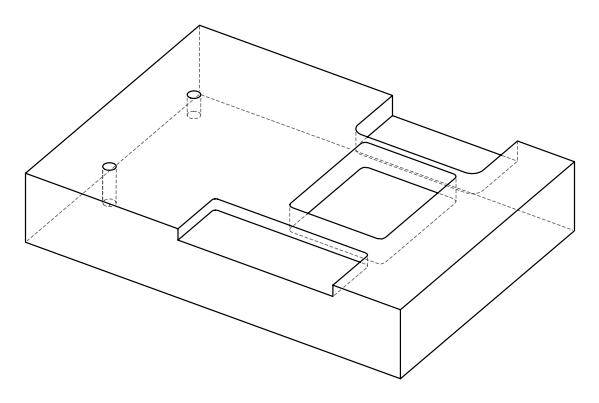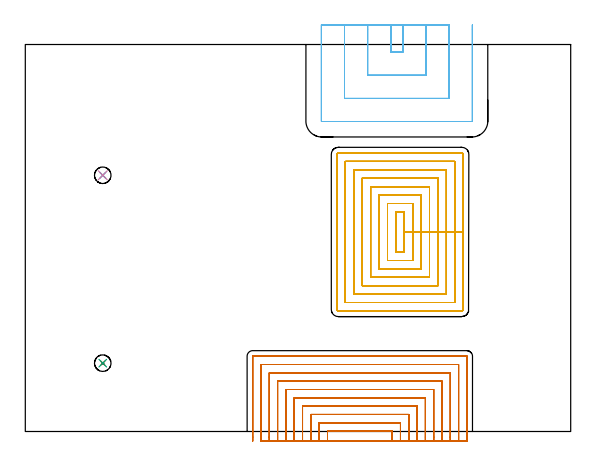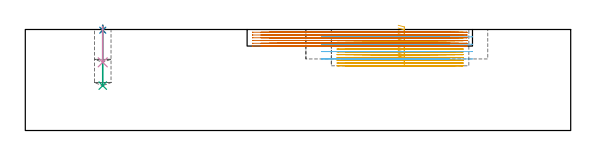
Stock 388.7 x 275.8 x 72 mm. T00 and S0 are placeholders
(PLAN: 7 operations, 4 tool changes, 101.8 min)
(1 SPOT_DRILL | STEP1POCKET | NXT0321_9005460120000 | 0.03 min | 1 mm3)
(2 SPOT_DRILL_1 | STEP1POCKET_1 | NXT0321_9005460120000 | 0.03 min | 1 mm3)
(3 DRILL_BLIND_HOLE_INTO_CENTER | STEP1POCKET | NXT0301_089 | 0.17 min | 4202 mm3)
(4 DRILL_BLIND_HOLE_INTO_CENTER_1 | STEP1POCKET_1 | NXT0301_089 | 0.1 min | 2393 mm3)
(5 MILL_RECTANGULAR_POCKET | POCKET_RECTANGULAR_STRAIGHT | NXT0201_009 | Follow Part, ap 2, ae 75% | 51.48 min | 305654 mm3)
(6 MILL_SLOT | SLOT_PARTIAL_RECTANGULAR | UGT0201_105 | Follow Part, ap 5.5, ae 75% | 7.69 min | 178206 mm3)
(7 MILL_SLOT_1 | SLOT_PARTIAL_RECTANGULAR_1 | UGT0201_125 | Follow Part, ap 1.975, ae 75% | 42.31 min | 109105 mm3)
(TOOL NXT0321_9005460120000 | NC Spot Drill, 142deg, 12mm, Carbide, Uncoated | D12 PA142 FL30 Z2)
(TOOL NXT0301_089 | Carbide Drill 11.8mm [860.1-1180-035A1-MM 2214] | D11.8 PA140 FL55 Z2)
(TOOL NXT0201_009 | ENDMILL 8mm [2P460-0800-NA 1630] | D8 FL26 Z6)
(TOOL UGT0201_105 | End Mill 22 mm | D22 FL25 Z2)
(TOOL UGT0201_125 | Carbide End Mill 7.9 | D7.9 FL15 Z4)
(OP 1 SPOT_DRILL)
G17 G21 G94 G90
T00 M6
G54
G17 G0 G90 X55.2 Y48.7 S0 M3
G43 Z82. H0
G94 G81 G98 Z71.492 F250. R75.
G80
M5
M2
(OP 2 SPOT_DRILL_1)
G17 G21 G94 G90
T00 M6
G54
G17 G0 G90 X55.2 Y182.6 S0 M3
G43 Z82. H0
G94 G81 G98 Z71.492 F250. R75.
G80
M5
M2
(OP 3 DRILL_BLIND_HOLE_INTO_CENTER)
G17 G21 G94 G90
T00 M6
G54
G17 G0 G90 X55.2 Y48.7 S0 M3
G43 Z82. H1
G94 G81 G98 Z32. F250. R74.
G80
M5
M2
(OP 4 DRILL_BLIND_HOLE_INTO_CENTER_1)
G17 G21 G94 G90
T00 M6
G54
G17 G0 G90 X55.2 Y182.6 S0 M3
G43 Z82. H1
G94 G81 G98 Z48.6 F250. R74.
G80
M5
M2
(OP 5 MILL_RECTANGULAR_POCKET)
G17 G21 G94 G90
T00 M6
G54
G17 G0 G90 X265.768 Y127.9 S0 M3
G43 Z82. H1
Z75.
G94 G1 X270.1 Z73.839 F250.
Y142.2 Z70.008
Y156.5 F500.
X264.1
Y127.9
X270.1
Y142.2
X276.1
Y162.5
X258.1
Y121.9
X276.1
Y142.2
X282.1
Y168.5
X252.1
Y115.9
X282.1
Y142.2
X288.1
Y174.5
X246.1
Y109.9
X288.1
Y142.2
X294.1
Y180.5
X240.1
Y103.9
X294.1
Y142.2
X300.1
Y186.5
X234.1
Y97.9
X300.1
Y142.2
X306.1
Y192.5
X228.1
Y91.9
X306.1
Y142.2
X312.1
Y197.6
G3 X311.2 Y198.5 R0.9
G1 X223.
G3 X222.1 Y197.6 R0.9
G1 Y86.8
G3 X223. Y85.9 R0.9
G1 X311.2
G3 X312.1 Y86.8 R0.9
G1 Y142.2
Y143.2
G0 X265.768 Y127.9 Z73.008
G1 X270.1 Z71.847 F250.
Y142.2 Z68.015
Y156.5 F500.
X264.1
Y127.9
X270.1
Y142.2
X276.1
Y162.5
X258.1
Y121.9
X276.1
Y142.2
X282.1
Y168.5
X252.1
Y115.9
X282.1
Y142.2
X288.1
Y174.5
X246.1
Y109.9
X288.1
Y142.2
X294.1
Y180.5
X240.1
Y103.9
X294.1
Y142.2
X300.1
Y186.5
X234.1
Y97.9
X300.1
Y142.2
X306.1
Y192.5
X228.1
Y91.9
X306.1
Y142.2
X312.1
Y197.6
G3 X311.2 Y198.5 R0.9
G1 X223.
G3 X222.1 Y197.6 R0.9
G1 Y86.8
G3 X223. Y85.9 R0.9
G1 X311.2
G3 X312.1 Y86.8 R0.9
G1 Y142.2
Y143.2
G0 X265.768 Y127.9 Z71.015
G1 X270.1 Z69.855 F250.
Y142.2 Z66.023
Y156.5 F500.
X264.1
Y127.9
X270.1
Y142.2
X276.1
Y162.5
X258.1
Y121.9
X276.1
Y142.2
X282.1
Y168.5
X252.1
Y115.9
X282.1
Y142.2
X288.1
Y174.5
X246.1
Y109.9
X288.1
Y142.2
X294.1
Y180.5
X240.1
Y103.9
X294.1
Y142.2
X300.1
Y186.5
X234.1
Y97.9
X300.1
Y142.2
X306.1
Y192.5
X228.1
Y91.9
X306.1
Y142.2
X312.1
Y197.6
G3 X311.2 Y198.5 R0.9
G1 X223.
G3 X222.1 Y197.6 R0.9
G1 Y86.8
G3 X223. Y85.9 R0.9
G1 X311.2
G3 X312.1 Y86.8 R0.9
G1 Y142.2
Y143.2
G0 X265.768 Y127.9 Z69.023
G1 X270.1 Z67.862 F250.
Y142.2 Z64.031
Y156.5 F500.
X264.1
Y127.9
X270.1
Y142.2
X276.1
Y162.5
X258.1
Y121.9
X276.1
Y142.2
X282.1
Y168.5
X252.1
Y115.9
X282.1
Y142.2
X288.1
Y174.5
X246.1
Y109.9
X288.1
Y142.2
X294.1
Y180.5
X240.1
Y103.9
X294.1
Y142.2
X300.1
Y186.5
X234.1
Y97.9
X300.1
Y142.2
X306.1
Y192.5
X228.1
Y91.9
X306.1
Y142.2
X312.1
Y197.6
G3 X311.2 Y198.5 R0.9
G1 X223.
G3 X222.1 Y197.6 R0.9
G1 Y86.8
G3 X223. Y85.9 R0.9
G1 X311.2
G3 X312.1 Y86.8 R0.9
G1 Y142.2
Y143.2
G0 X265.768 Y127.9 Z67.031
G1 X270.1 Z65.87 F250.
Y142.2 Z62.038
Y156.5 F500.
X264.1
Y127.9
X270.1
Y142.2
X276.1
Y162.5
X258.1
Y121.9
X276.1
Y142.2
X282.1
Y168.5
X252.1
Y115.9
X282.1
Y142.2
X288.1
Y174.5
X246.1
Y109.9
X288.1
Y142.2
X294.1
Y180.5
X240.1
Y103.9
X294.1
Y142.2
X300.1
Y186.5
X234.1
Y97.9
X300.1
Y142.2
X306.1
Y192.5
X228.1
Y91.9
X306.1
Y142.2
X312.1
Y197.6
G3 X311.2 Y198.5 R0.9
G1 X223.
G3 X222.1 Y197.6 R0.9
G1 Y86.8
G3 X223. Y85.9 R0.9
G1 X311.2
G3 X312.1 Y86.8 R0.9
G1 Y142.2
Y143.2
G0 X265.768 Y127.9 Z65.038
G1 X270.1 Z63.878 F250.
Y142.2 Z60.046
Y156.5 F500.
X264.1
Y127.9
X270.1
Y142.2
X276.1
Y162.5
X258.1
Y121.9
X276.1
Y142.2
X282.1
Y168.5
X252.1
Y115.9
X282.1
Y142.2
X288.1
Y174.5
X246.1
Y109.9
X288.1
Y142.2
X294.1
Y180.5
X240.1
Y103.9
X294.1
Y142.2
X300.1
Y186.5
X234.1
Y97.9
X300.1
Y142.2
X306.1
Y192.5
X228.1
Y91.9
X306.1
Y142.2
X312.1
Y197.6
G3 X311.2 Y198.5 R0.9
G1 X223.
G3 X222.1 Y197.6 R0.9
G1 Y86.8
G3 X223. Y85.9 R0.9
G1 X311.2
G3 X312.1 Y86.8 R0.9
G1 Y142.2
Y143.2
G0 X265.768 Y127.9 Z63.046
G1 X270.1 Z61.885 F250.
Y142.2 Z58.054
Y156.5 F500.
X264.1
Y127.9
X270.1
Y142.2
X276.1
Y162.5
X258.1
Y121.9
X276.1
Y142.2
X282.1
Y168.5
X252.1
Y115.9
X282.1
Y142.2
X288.1
Y174.5
X246.1
Y109.9
X288.1
Y142.2
X294.1
Y180.5
X240.1
Y103.9
X294.1
Y142.2
X300.1
Y186.5
X234.1
Y97.9
X300.1
Y142.2
X306.1
Y192.5
X228.1
Y91.9
X306.1
Y142.2
X312.1
Y197.6
G3 X311.2 Y198.5 R0.9
G1 X223.
G3 X222.1 Y197.6 R0.9
G1 Y86.8
G3 X223. Y85.9 R0.9
G1 X311.2
G3 X312.1 Y86.8 R0.9
G1 Y142.2
Y143.2
G0 X265.768 Y127.9 Z61.054
G1 X270.1 Z59.893 F250.
Y142.2 Z56.062
Y156.5 F500.
X264.1
Y127.9
X270.1
Y142.2
X276.1
Y162.5
X258.1
Y121.9
X276.1
Y142.2
X282.1
Y168.5
X252.1
Y115.9
X282.1
Y142.2
X288.1
Y174.5
X246.1
Y109.9
X288.1
Y142.2
X294.1
Y180.5
X240.1
Y103.9
X294.1
Y142.2
X300.1
Y186.5
X234.1
Y97.9
X300.1
Y142.2
X306.1
Y192.5
X228.1
Y91.9
X306.1
Y142.2
X312.1
Y197.6
G3 X311.2 Y198.5 R0.9
G1 X223.
G3 X222.1 Y197.6 R0.9
G1 Y86.8
G3 X223. Y85.9 R0.9
G1 X311.2
G3 X312.1 Y86.8 R0.9
G1 Y142.2
Y143.2
G0 X265.768 Y127.9 Z59.062
G1 X270.1 Z57.901 F250.
Y142.2 Z54.069
Y156.5 F500.
X264.1
Y127.9
X270.1
Y142.2
X276.1
Y162.5
X258.1
Y121.9
X276.1
Y142.2
X282.1
Y168.5
X252.1
Y115.9
X282.1
Y142.2
X288.1
Y174.5
X246.1
Y109.9
X288.1
Y142.2
X294.1
Y180.5
X240.1
Y103.9
X294.1
Y142.2
X300.1
Y186.5
X234.1
Y97.9
X300.1
Y142.2
X306.1
Y192.5
X228.1
Y91.9
X306.1
Y142.2
X312.1
Y197.6
G3 X311.2 Y198.5 R0.9
G1 X223.
G3 X222.1 Y197.6 R0.9
G1 Y86.8
G3 X223. Y85.9 R0.9
G1 X311.2
G3 X312.1 Y86.8 R0.9
G1 Y142.2
Y143.2
G0 X265.768 Y127.9 Z57.069
G1 X270.1 Z55.909 F250.
Y142.2 Z52.077
Y156.5 F500.
X264.1
Y127.9
X270.1
Y142.2
X276.1
Y162.5
X258.1
Y121.9
X276.1
Y142.2
X282.1
Y168.5
X252.1
Y115.9
X282.1
Y142.2
X288.1
Y174.5
X246.1
Y109.9
X288.1
Y142.2
X294.1
Y180.5
X240.1
Y103.9
X294.1
Y142.2
X300.1
Y186.5
X234.1
Y97.9
X300.1
Y142.2
X306.1
Y192.5
X228.1
Y91.9
X306.1
Y142.2
X312.1
Y197.6
G3 X311.2 Y198.5 R0.9
G1 X223.
G3 X222.1 Y197.6 R0.9
G1 Y86.8
G3 X223. Y85.9 R0.9
G1 X311.2
G3 X312.1 Y86.8 R0.9
G1 Y142.2
Y143.2
G0 X265.768 Y127.9 Z55.077
G1 X270.1 Z53.916 F250.
Y142.2 Z50.085
Y156.5 F500.
X264.1
Y127.9
X270.1
Y142.2
X276.1
Y162.5
X258.1
Y121.9
X276.1
Y142.2
X282.1
Y168.5
X252.1
Y115.9
X282.1
Y142.2
X288.1
Y174.5
X246.1
Y109.9
X288.1
Y142.2
X294.1
Y180.5
X240.1
Y103.9
X294.1
Y142.2
X300.1
Y186.5
X234.1
Y97.9
X300.1
Y142.2
X306.1
Y192.5
X228.1
Y91.9
X306.1
Y142.2
X312.1
Y197.6
G3 X311.2 Y198.5 R0.9
G1 X223.
G3 X222.1 Y197.6 R0.9
G1 Y86.8
G3 X223. Y85.9 R0.9
G1 X311.2
G3 X312.1 Y86.8 R0.9
G1 Y142.2
Y143.2
G0 X265.768 Y127.9 Z53.085
G1 X270.1 Z51.924 F250.
Y142.2 Z48.092
Y156.5 F500.
X264.1
Y127.9
X270.1
Y142.2
X276.1
Y162.5
X258.1
Y121.9
X276.1
Y142.2
X282.1
Y168.5
X252.1
Y115.9
X282.1
Y142.2
X288.1
Y174.5
X246.1
Y109.9
X288.1
Y142.2
X294.1
Y180.5
X240.1
Y103.9
X294.1
Y142.2
X300.1
Y186.5
X234.1
Y97.9
X300.1
Y142.2
X306.1
Y192.5
X228.1
Y91.9
X306.1
Y142.2
X312.1
Y197.6
G3 X311.2 Y198.5 R0.9
G1 X223.
G3 X222.1 Y197.6 R0.9
G1 Y86.8
G3 X223. Y85.9 R0.9
G1 X311.2
G3 X312.1 Y86.8 R0.9
G1 Y142.2
Y143.2
G0 X265.768 Y127.9 Z51.092
G1 X270.1 Z49.932 F250.
Y142.2 Z46.1
Y156.5 F500.
X264.1
Y127.9
X270.1
Y142.2
X276.1
Y162.5
X258.1
Y121.9
X276.1
Y142.2
X282.1
Y168.5
X252.1
Y115.9
X282.1
Y142.2
X288.1
Y174.5
X246.1
Y109.9
X288.1
Y142.2
X294.1
Y180.5
X240.1
Y103.9
X294.1
Y142.2
X300.1
Y186.5
X234.1
Y97.9
X300.1
Y142.2
X306.1
Y192.5
X228.1
Y91.9
X306.1
Y142.2
X312.1
Y197.6
G3 X311.2 Y198.5 R0.9
G1 X223.
G3 X222.1 Y197.6 R0.9
G1 Y86.8
G3 X223. Y85.9 R0.9
G1 X311.2
G3 X312.1 Y86.8 R0.9
G1 Y142.2
Y143.2
G0 Z82.
M5
M2
(OP 6 MILL_SLOT)
G17 G21 G94 G90
T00 M6
G54
G17 G0 G90 X260.5 Y289.8 S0 M3
G43 Z82. H0
Z66.75
G94 G1 Y286.8 F250.
Y270.4 F500.
X269.1
Y286.8
Y289.8 F250.
X244.
Y286.8
Y253.9 F500.
X285.6
Y286.8
Y289.8 F250.
X227.5
Y286.8
Y237.4 F500.
X302.1
Y286.8
Y289.8 F250.
X211.
Y286.8
Y221.2 F500.
G3 X211.3 Y220.9 R0.3
G1 X318.3
G3 X318.6 Y221.2 R0.3
G1 Y286.8
Y289.8 F250.
G0 X260.5 Z61.5
G1 Y286.8
Y270.4 F500.
X269.1
Y286.8
Y289.8 F250.
X244.
Y286.8
Y253.9 F500.
X285.6
Y286.8
Y289.8 F250.
X227.5
Y286.8
Y237.4 F500.
X302.1
Y286.8
Y289.8 F250.
X211.
Y286.8
Y221.2 F500.
G3 X211.3 Y220.9 R0.3
G1 X318.3
G3 X318.6 Y221.2 R0.3
G1 Y286.8
Y289.8 F250.
G0 X260.5 Z56.25
G1 Y286.8
Y270.4 F500.
X269.1
Y286.8
Y289.8 F250.
X244.
Y286.8
Y253.9 F500.
X285.6
Y286.8
Y289.8 F250.
X227.5
Y286.8
Y237.4 F500.
X302.1
Y286.8
Y289.8 F250.
X211.
Y286.8
Y221.2 F500.
G3 X211.3 Y220.9 R0.3
G1 X318.3
G3 X318.6 Y221.2 R0.3
G1 Y286.8
Y289.8 F250.
G0 X260.5 Z51.
G1 Y286.8
Y270.4 F500.
X269.1
Y286.8
Y289.8 F250.
X244.
Y286.8
Y253.9 F500.
X285.6
Y286.8
Y289.8 F250.
X227.5
Y286.8
Y237.4 F500.
X302.1
Y286.8
Y289.8 F250.
X211.
Y286.8
Y221.2 F500.
G3 X211.3 Y220.9 R0.3
G1 X318.3
G3 X318.6 Y221.2 R0.3
G1 Y286.8
Y289.8 F250.
G0 Z82.
M5
M2
(OP 7 MILL_SLOT_1)
G17 G21 G94 G90
T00 M6
G54
G17 G0 G90 X261.425 Y-6.95 S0 M3
G43 Z82. H0
Z70.033
G94 G1 Y-3.95 F250.
Y0.325 F500.
X215.375
Y-3.95
Y-6.95 F250.
X267.35
Y-3.95
Y6.25 F500.
X209.45
Y-3.95
Y-6.95 F250.
X273.275
Y-3.95
Y12.175 F500.
X203.525
Y-3.95
Y-6.95 F250.
X279.2
Y-3.95
Y18.1 F500.
X197.6
Y-3.95
Y-6.95 F250.
X285.125
Y-3.95
Y24.025 F500.
X191.675
Y-3.95
Y-6.95 F250.
X291.05
Y-3.95
Y29.95 F500.
X185.75
Y-3.95
Y-6.95 F250.
X296.975
Y-3.95
Y35.875 F500.
X179.825
Y-3.95
Y-6.95 F250.
X302.9
Y-3.95
Y41.8 F500.
X173.9
Y-3.95
Y-6.95 F250.
X308.825
Y-3.95
Y47.725 F500.
X167.975
Y-3.95
Y-6.95 F250.
X314.75
Y-3.95
Y53.6 F500.
X314.752 Y53.63
X314.73 Y53.652
X314.7 Y53.65
X162.1
X162.07 Y53.652
X162.048 Y53.63
X162.05 Y53.6
Y-3.95
Y-6.95 F250.
G0 X261.425 Z68.067
G1 Y-3.95
Y0.325 F500.
X215.375
Y-3.95
Y-6.95 F250.
X267.35
Y-3.95
Y6.25 F500.
X209.45
Y-3.95
Y-6.95 F250.
X273.275
Y-3.95
Y12.175 F500.
X203.525
Y-3.95
Y-6.95 F250.
X279.2
Y-3.95
Y18.1 F500.
X197.6
Y-3.95
Y-6.95 F250.
X285.125
Y-3.95
Y24.025 F500.
X191.675
Y-3.95
Y-6.95 F250.
X291.05
Y-3.95
Y29.95 F500.
X185.75
Y-3.95
Y-6.95 F250.
X296.975
Y-3.95
Y35.875 F500.
X179.825
Y-3.95
Y-6.95 F250.
X302.9
Y-3.95
Y41.8 F500.
X173.9
Y-3.95
Y-6.95 F250.
X308.825
Y-3.95
Y47.725 F500.
X167.975
Y-3.95
Y-6.95 F250.
X314.75
Y-3.95
Y53.6 F500.
X314.752 Y53.63
X314.73 Y53.652
X314.7 Y53.65
X162.1
X162.07 Y53.652
X162.048 Y53.63
X162.05 Y53.6
Y-3.95
Y-6.95 F250.
G0 X261.425 Z66.1
G1 Y-3.95
Y0.325 F500.
X215.375
Y-3.95
Y-6.95 F250.
X267.35
Y-3.95
Y6.25 F500.
X209.45
Y-3.95
Y-6.95 F250.
X273.275
Y-3.95
Y12.175 F500.
X203.525
Y-3.95
Y-6.95 F250.
X279.2
Y-3.95
Y18.1 F500.
X197.6
Y-3.95
Y-6.95 F250.
X285.125
Y-3.95
Y24.025 F500.
X191.675
Y-3.95
Y-6.95 F250.
X291.05
Y-3.95
Y29.95 F500.
X185.75
Y-3.95
Y-6.95 F250.
X296.975
Y-3.95
Y35.875 F500.
X179.825
Y-3.95
Y-6.95 F250.
X302.9
Y-3.95
Y41.8 F500.
X173.9
Y-3.95
Y-6.95 F250.
X308.825
Y-3.95
Y47.725 F500.
X167.975
Y-3.95
Y-6.95 F250.
X314.75
Y-3.95
Y53.6 F500.
X314.752 Y53.63
X314.73 Y53.652
X314.7 Y53.65
X162.1
X162.07 Y53.652
X162.048 Y53.63
X162.05 Y53.6
Y-3.95
Y-6.95 F250.
G0 X261.425 Z64.133
G1 Y-3.95
Y0.325 F500.
X215.375
Y-3.95
Y-6.95 F250.
X267.35
Y-3.95
Y6.25 F500.
X209.45
Y-3.95
Y-6.95 F250.
X273.275
Y-3.95
Y12.175 F500.
X203.525
Y-3.95
Y-6.95 F250.
X279.2
Y-3.95
Y18.1 F500.
X197.6
Y-3.95
Y-6.95 F250.
X285.125
Y-3.95
Y24.025 F500.
X191.675
Y-3.95
Y-6.95 F250.
X291.05
Y-3.95
Y29.95 F500.
X185.75
Y-3.95
Y-6.95 F250.
X296.975
Y-3.95
Y35.875 F500.
X179.825
Y-3.95
Y-6.95 F250.
X302.9
Y-3.95
Y41.8 F500.
X173.9
Y-3.95
Y-6.95 F250.
X308.825
Y-3.95
Y47.725 F500.
X167.975
Y-3.95
Y-6.95 F250.
X314.75
Y-3.95
Y53.6 F500.
X314.752 Y53.63
X314.73 Y53.652
X314.7 Y53.65
X162.1
X162.07 Y53.652
X162.048 Y53.63
X162.05 Y53.6
Y-3.95
Y-6.95 F250.
G0 X261.425 Z62.167
G1 Y-3.95
Y0.325 F500.
X215.375
Y-3.95
Y-6.95 F250.
X267.35
Y-3.95
Y6.25 F500.
X209.45
Y-3.95
Y-6.95 F250.
X273.275
Y-3.95
Y12.175 F500.
X203.525
Y-3.95
Y-6.95 F250.
X279.2
Y-3.95
Y18.1 F500.
X197.6
Y-3.95
Y-6.95 F250.
X285.125
Y-3.95
Y24.025 F500.
X191.675
Y-3.95
Y-6.95 F250.
X291.05
Y-3.95
Y29.95 F500.
X185.75
Y-3.95
Y-6.95 F250.
X296.975
Y-3.95
Y35.875 F500.
X179.825
Y-3.95
Y-6.95 F250.
X302.9
Y-3.95
Y41.8 F500.
X173.9
Y-3.95
Y-6.95 F250.
X308.825
Y-3.95
Y47.725 F500.
X167.975
Y-3.95
Y-6.95 F250.
X314.75
Y-3.95
Y53.6 F500.
X314.752 Y53.63
X314.73 Y53.652
X314.7 Y53.65
X162.1
X162.07 Y53.652
X162.048 Y53.63
X162.05 Y53.6
Y-3.95
Y-6.95 F250.
G0 X261.425 Z60.2
G1 Y-3.95
Y0.325 F500.
X215.375
Y-3.95
Y-6.95 F250.
X267.35
Y-3.95
Y6.25 F500.
X209.45
Y-3.95
Y-6.95 F250.
X273.275
Y-3.95
Y12.175 F500.
X203.525
Y-3.95
Y-6.95 F250.
X279.2
Y-3.95
Y18.1 F500.
X197.6
Y-3.95
Y-6.95 F250.
X285.125
Y-3.95
Y24.025 F500.
X191.675
Y-3.95
Y-6.95 F250.
X291.05
Y-3.95
Y29.95 F500.
X185.75
Y-3.95
Y-6.95 F250.
X296.975
Y-3.95
Y35.875 F500.
X179.825
Y-3.95
Y-6.95 F250.
X302.9
Y-3.95
Y41.8 F500.
X173.9
Y-3.95
Y-6.95 F250.
X308.825
Y-3.95
Y47.725 F500.
X167.975
Y-3.95
Y-6.95 F250.
X314.75
Y-3.95
Y53.6 F500.
X314.752 Y53.63
X314.73 Y53.652
X314.7 Y53.65
X162.1
X162.07 Y53.652
X162.048 Y53.63
X162.05 Y53.6
Y-3.95
Y-6.95 F250.
G0 Z82.
M5
M2
